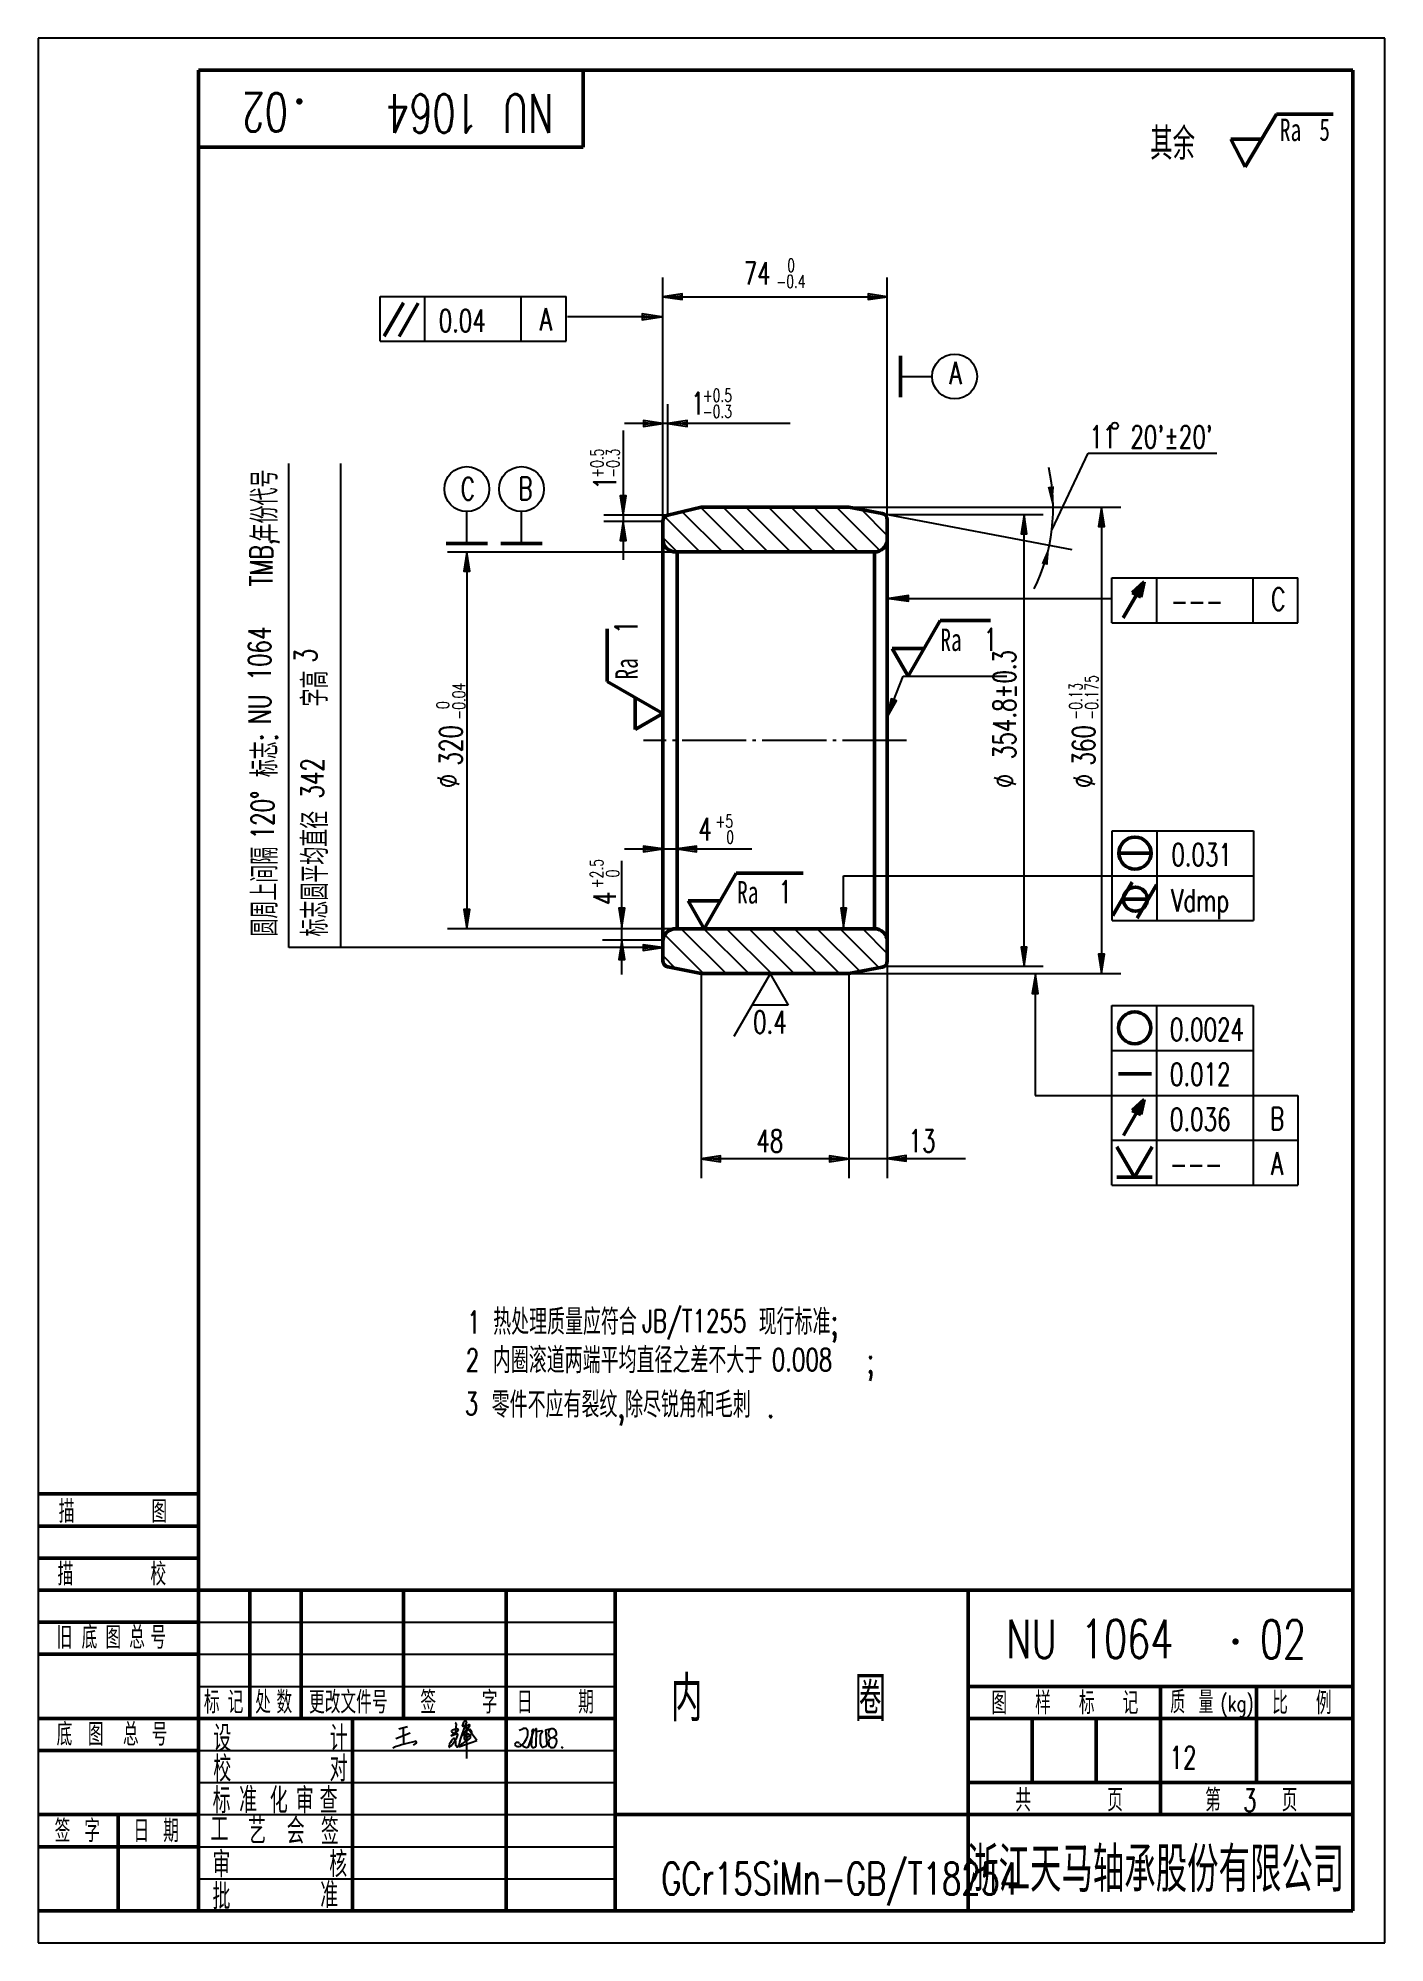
# Model space of a CAD drawing. Extents: x 0 to 210, y 0 to 297.
import ezdxf
from ezdxf.enums import TextEntityAlignment as Align

# ---------------------------------------------------------------- set-up
doc = ezdxf.new("R2010")
doc.units = 0
doc.header["$MEASUREMENT"] = 0
doc.linetypes.add('CENTER', pattern=[12.5, 10, -1, 0.5, -1])
doc.layers.get('0').update_dxf_attribs({"linetype": 'CONTINUOUS'})
doc.layers.get('DEFPOINTS').update_dxf_attribs({"linetype": 'CONTINUOUS'})
doc.layers.add('1', color=7, linetype='CONTINUOUS', lineweight=50)
doc.layers.add('粗实线', color=7, linetype='CONTINUOUS', lineweight=50)
for name, color, linetype in [('2', 7, 'CONTINUOUS'), ('3', 7, 'CENTER'), ('90', 7, 'CONTINUOUS'), ('文字', 7, 'CONTINUOUS')]:
    doc.layers.add(name, color=color, linetype=linetype)
doc.styles.add('HZ', font='txt.shx', dxfattribs={"width": 0.7, "bigfont": 'HZTXT.shx'})
doc.dimstyles.get("Standard").update_dxf_attribs({"dimtxt": 0.18, "dimasz": 0.18, "dimexe": 0.18, "dimexo": 0.0625, "dimgap": 0.09, "dimtad": 0, "dimtih": 1, "dimtoh": 1, "dimdec": 4, "dimzin": 0, "dimdsep": 46, "dimtxsty": 'Standard', "dimcen": 0.09, "dimadec": 0, "dimazin": 0, "dimtfac": 1, "dimtdec": 4, "dimtofl": 0, "dimtmove": 0, "dimatfit": 3, "dimfxl": 0, "dimtolj": 1, "dimtzin": 0, "dimarcsym": 0})

# ---------------------------------------------------------------- blocks, each defined once
blk = doc.blocks.new('BLK', base_point=(1, 0))
for points in [[(0, 0), (1, 0), (0, 0.15), (0, -0.15), (1, 0)], [(0, 0.07), (0.5, 0), (0, -0.07)]]:
    blk.add_lwpolyline(points)
blk = doc.blocks.new('*D2')
at = {"color": 0, "linetype": 'ByBlock'}
for p, q in [((97.41, 221.65), (97.41, 259.68)), ((132.41, 221.91), (132.41, 259.68)), ((100.41, 256.68), (129.41, 256.68))]:
    blk.add_line(p, q, dxfattribs=at)
at = {"layer": 'DEFPOINTS', "color": 0, "linetype": 'ByBlock'}
for p in [(132.41, 256.68), (97.41, 221.65), (132.41, 221.91)]:
    blk.add_point(p, dxfattribs=at)
at = {"color": 0, "linetype": 'ByBlock', "xscale": 3, "yscale": 3, "zscale": 3, "rotation": 180}
blk.add_blockref('BLK', (97.41, 256.68), dxfattribs=at)
at = {"color": 0, "linetype": 'ByBlock', "xscale": 3, "yscale": 3, "zscale": 3}
blk.add_blockref('BLK', (132.41, 256.68), dxfattribs=at)
blk = doc.blocks.new('*D1')
at = {"color": 0, "linetype": 'ByBlock'}
for p, q in [((131.61, 223.87), (174.01, 223.87)), ((171.01, 220.87), (171.01, 154.14)), ((131.61, 151.14), (174.01, 151.14))]:
    blk.add_line(p, q, dxfattribs=at)
at = {"layer": 'DEFPOINTS', "color": 0, "linetype": 'ByBlock'}
for p in [(131.61, 223.87), (131.61, 151.14), (171.01, 151.14)]:
    blk.add_point(p, dxfattribs=at)
at = {"color": 0, "linetype": 'ByBlock', "xscale": 3, "yscale": 3, "zscale": 3}
for p, rotation in [((171.01, 223.87), 90), ((171.01, 151.14), 270)]:
    blk.add_blockref('BLK', p, dxfattribs=dict(at, rotation=rotation))
blk = doc.blocks.new('*D3')
at = {"color": 0, "linetype": 'ByBlock'}
for p, q in [((99.65, 216.87), (63.85, 216.87)), ((66.85, 213.87), (66.85, 161.14)), ((99.65, 158.14), (63.85, 158.14))]:
    blk.add_line(p, q, dxfattribs=at)
at = {"layer": 'DEFPOINTS', "color": 0, "linetype": 'ByBlock'}
for p in [(99.65, 216.87), (66.85, 158.14), (99.65, 158.14)]:
    blk.add_point(p, dxfattribs=at)
at = {"color": 0, "linetype": 'ByBlock', "xscale": 3, "yscale": 3, "zscale": 3}
for p, rotation in [((66.85, 216.87), 90), ((66.85, 158.14), 270)]:
    blk.add_blockref('BLK', p, dxfattribs=dict(at, rotation=rotation))
blk = doc.blocks.new('*D4')
at = {"color": 0, "linetype": 'ByBlock'}
for p, q in [((132.41, 222.73), (156.74, 222.73)), ((153.74, 155.27), (153.74, 219.73)), ((132.41, 152.27), (156.74, 152.27))]:
    blk.add_line(p, q, dxfattribs=at)
at = {"layer": 'DEFPOINTS', "color": 0, "linetype": 'ByBlock'}
for p in [(132.41, 222.73), (153.74, 222.73), (132.41, 152.27)]:
    blk.add_point(p, dxfattribs=at)
at = {"color": 0, "linetype": 'ByBlock', "xscale": 3, "yscale": 3, "zscale": 3}
for p, rotation in [((153.74, 222.73), 90), ((153.74, 152.27), 270)]:
    blk.add_blockref('BLK', p, dxfattribs=dict(at, rotation=rotation))

msp = doc.modelspace()

# ---------------------------------------------------------------- linework, layer by layer
for p, q in [((55.75446, 31.89466), (58.04083, 32.72955)), ((56.25239, 33.37518), (57.60787, 33.76308)), ((56.94099, 33.57224), (56.96532, 30.95128)), ((65.53326, 33.18976), (64.38089, 32.29034)), ((65.01744, 32.52068), (64.52356, 32.91555)), ((65.16933, 34.16753), (65.01744, 32.52068)), ((66.34515, 34.40493), (66.10761, 33.77582)), ((66.10761, 33.77582), (66.34515, 33.83517)), ((67.29346, 33.83766), (66.34941, 32.41102)), ((68.40533, 31.56377), (66.77183, 33.77143)), ((66.77183, 33.77143), (66.77379, 32.36935)), ((67.21856, 33.74698), (67.21856, 33.74698)), ((75.03202, 33.16935), (75.57424, 33.38611)), ((76.4583, 30.57732), (77.33584, 33.2084)), ((77.01955, 33.02302), (76.89179, 30.77946)), ((77.01955, 32.9683), (77.11081, 33.22366)), ((77.0743, 33.13246), (77.01955, 33.02302)), ((77.33584, 33.2084), (77.18958, 33.25712)), ((77.54883, 33.29662), (77.54883, 33.07774)), ((77.54883, 33.07774), (77.65834, 32.9683)), ((77.64009, 30.7065), (77.69484, 33.3331)), ((77.65834, 32.9683), (78.55264, 33.09598)), ((78.57089, 32.84061), (78.35188, 32.49405)), ((79.19143, 33.2419), (80.06259, 33.41622)), ((79.39219, 30.96186), (79.19143, 33.2419)), ((25, 30), (89.99995, 30)), ((55.30931, 30.40653), (55.44544, 30.45624)), ((58.97862, 31.2053), (58.50107, 30.8341)), ((64.38089, 32.29034), (65.24791, 32.60843)), ((65.74437, 30.64172), (68.40533, 31.56377)), ((66.34941, 32.41102), (66.28185, 32.37726)), ((66.77379, 32.36935), (66.77272, 28.73591)), ((78.29713, 32.2022), (78.27887, 31.32667)), ((79.26443, 30.72474), (79.39219, 30.96186)), ((81.54582, 30.56057), (81.81958, 30.39641)), ((25, 25), (89.99995, 25)), ((25, 20), (89.99995, 20)), ((25, 15), (89.99995, 15)), ((25, 10), (89.99995, 10))]:
    msp.add_line(p, q)
at = {"const_width": 0.5, "flags": 128}
for points in [[(40.48648, 287.12892, 1), (40.98648, 287.12892, 1)], [(186.45883, 46.97684, 1), (186.95883, 46.97684, 1)]]:
    msp.add_lwpolyline(points, format="xyb", close=True, dxfattribs=at)
for centre, radius, start, end in [((64.61478, 33.02963), 0.14607, 108.9005078, 231.3566021), ((65.93555, 29.17209), 4.22345, 98.0146679, 108.9005078), ((65.01256, 34.14423), 0.15849, 8.4525573, 84.1442321), ((65.36952, 33.19213), 0.16376, 359.1714359, 98.0146679), ((84.67697, 26.42675), 19.57483, 155.9855785, 167.0616906), ((67.58282, 31.4302), 1.84234, 97.9202994, 142.0603178), ((66.61833, 34.28177), 0.29965, 104.5678325, 155.7329048), ((65.78256, 36.77973), 2.99782, 280.8166613, 287.7523891), ((66.6425, 34.44382), 0.16213, 341.7540804, 127.8769993), ((66.33086, 36.48048), 2.58187, 278.1438691, 288.0077035), ((67.15209, 33.87905), 0.14785, 296.7181922, 98.9713927), ((67.18088, 32.83141), 0.44869, 315.4460481, 70.7292572), ((75.83847, 32.91078), 0.54383, 16.1691007, 119.0694681), ((74.43716, 32.74554), 1.94953, 332.460007, 9.3488615), ((77.16013, 33.16872), 0.09318, 71.5750642, 202.902758), ((77.5646, 33.33229), 0.039, 246.154342, 1.1941956), ((77.64921, 33.33406), 0.04564, 358.8058044, 181.1941956), ((78.56223, 33.02883), 0.06783, 339.2267202, 98.1253977), ((80.61717, 32.24933), 2.12999, 159.2267202, 163.8830539), ((80.371, 32.66951), 0.81759, 126.6989745, 245.1596607), ((80.18718, 32.57155), 0.81279, 70.3740262, 112.022584), ((80.06105, 32.65405), 0.79113, 341.2844619, 59.7018298), ((63.55492, 8.1393), 23.74467, 101.5909492, 109.9700076), ((58.87394, 31.29512), 0.13793, 319.371577, 130.6622652), ((66.4034, 30.08262), 2.42292, 137.0124048, 164.1275062), ((63.71499, 30.67142), 0.36541, 348.9199235, 11.6616905), ((64.13681, 30.60012), 0.06322, 179.0259282, 317.3946354), ((61.34162, 33.81614), 4.3238, 311.0887327, 341.1893868), ((64.84242, 31.60813), 0.24637, 50.3483882, 149.0956111), ((62.58744, 30.89555), 2.57541, 357.3547718, 20.5080306), ((65.47605, 30.82504), 0.31961, 188.7008982, 224.456308), ((65.29933, 32.46829), 0.14927, 25.1165159, 110.1466896), ((65.35815, 30.70936), 0.15444, 224.456308, 309.5217625), ((65.3175, 32.47681), 0.1292, 334.8834841, 25.1165159), ((65.1786, 30.92701), 0.4366, 309.5217625, 344.3994333), ((78.74901, 13.09848), 21.95004, 121.6827134, 126.7739565), ((65.70067, 30.74615), 0.11321, 215.420078, 292.7068906), ((66.22686, 32.4873), 0.12301, 142.0603178, 296.5518119), ((66.95664, 31.88406), 0.55875, 146.2303749, 188.9941729), ((66.5592, 31.90075), 0.18621, 213.9675398, 354.8577194), ((67.06243, 31.94319), 0.62325, 92.3396666, 156.205066), ((42.34626, 61.80943), 38.611, 309.1906386, 310.6533732), ((67.01367, 32.14482), 0.42174, 299.3725836, 86.8302727), ((74.72877, 30.83383), 0.43642, 39.2816282, 162.217783), ((74.71849, 31.05726), 0.41519, 192.5394353, 247.1048652), ((74.85837, 31.38848), 0.77474, 247.1048652, 312.8995645), ((77.02102, 33.08485), 2.77837, 225.2955946, 244.4912331), ((72.80782, 33.59516), 3.78708, 312.8995645, 332.460007), ((76.14141, 31.02444), 0.54802, 234.6730877, 305.3269123), ((77.17444, 30.76336), 0.28311, 176.7408638, 283.0907307), ((62.69795, 93.018), 64.19874, 283.0907307, 283.3751901), ((77.52048, 30.6798), 0.12255, 283.3751901, 12.5835602), ((79.63161, 31.29847), 1.35303, 178.8058266, 208.5522016), ((78.69184, 32.27921), 0.40216, 147.7091488, 191.0392829), ((78.68292, 30.78225), 0.27298, 208.5522016, 288.9694749), ((79.42965, 28.60981), 2.02421, 97.8002648, 108.9694749), ((79.13754, 30.74219), 0.12809, 277.8002648, 352.1658628), ((80.29128, 31.29024), 0.68974, 41.1882349, 195.3508845), ((80.14678, 30.98417), 0.53508, 166.6584756, 240.3898405), ((80.18718, 31.27245), 0.81279, 247.977416, 289.6259738), ((79.51548, 33.58359), 1.75416, 293.5900447, 317.5757868), ((79.81541, 31.35765), 1.06748, 307.1571451, 21.2451227)]:
    msp.add_arc(centre, radius, start, end)
at = {"layer": '1'}
for p, q in [((205, 292), (25, 292)), ((25, 292), (25, 5)), ((85, 280), (85, 292)), ((205, 5), (205, 292)), ((25, 280), (85, 280)), ((53.97092, 250.52357), (56.97092, 255.71973)), ((56.28038, 250.48322), (59.28038, 255.67937)), ((134.44578, 247.43403), (134.44578, 241.03403)), ((103.41417, 223.87294), (98.18125, 222.61962)), ((126.41417, 223.87294), (103.41417, 223.87294)), ((126.41417, 223.87294), (131.60062, 222.88868)), ((97.41417, 221.64712), (97.41417, 153.16529)), ((132.41417, 221.90621), (132.41417, 153.10185)), ((63.64747, 218.21756), (70.04747, 218.21756)), ((72.17419, 218.21756), (78.57419, 218.21756)), ((99.41417, 216.87294), (130.41417, 216.87294)), ((99.65497, 216.87294), (99.65497, 158.13512)), ((130.41417, 216.87294), (130.41417, 158.13512)), ((169.20947, 206.58295), (172.45947, 212.21212)), ((172.45947, 212.21212), (170.57402, 210.51236)), ((171.85155, 211.19394), (170.99588, 210.35395)), ((171.88157, 211.22968), (171.62637, 210.05013)), ((172.45947, 212.21212), (171.95663, 209.85354)), ((170.57402, 210.51236), (171.95663, 209.85354)), ((169.20947, 206.58295), (169.20947, 206.58295)), ((168.49216, 169.93025), (173.49216, 169.93025)), ((168.64335, 169.93025), (168.64335, 169.93025)), ((167.57987, 160.1946), (170.57987, 165.39075)), ((171.36048, 159.77893), (174.36048, 164.97509)), ((169.28885, 162.76356), (173.02679, 162.76356)), ((99.41417, 158.13512), (130.41417, 158.13512)), ((103.41417, 151.13512), (98.21618, 152.18508)), ((126.41417, 151.13512), (131.60062, 152.11938)), ((126.41417, 151.13512), (103.41417, 151.13512)), ((168.59997, 142.68541), (168.59997, 142.68541)), ((168.43711, 135.51872), (173.61919, 135.51872)), ((169.21545, 125.8857), (172.46545, 131.51486)), ((172.46545, 131.51486), (170.58, 129.8151)), ((172.46545, 131.51486), (171.96261, 129.15628)), ((170.58, 129.8151), (171.96261, 129.15628)), ((171.85752, 130.49668), (171.00185, 129.6567)), ((171.88755, 130.53243), (171.63235, 129.35287)), ((169.21545, 125.8857), (169.21545, 125.8857)), ((170.97467, 119.38611), (168.22467, 124.14925)), ((170.97467, 119.38611), (173.72467, 124.14925)), ((168.22467, 119.38611), (173.72467, 119.38611)), ((0, 70), (25, 70)), ((0, 65), (25, 65)), ((0, 60), (25, 60)), ((0, 55), (25, 55)), ((25, 55), (205, 55)), ((33, 55), (33, 35)), ((41, 55), (41, 35)), ((57, 55), (57, 35)), ((73, 55), (73, 35)), ((89.99995, 55), (89.99995, 5)), ((145, 55), (145, 5)), ((0, 50), (25, 50)), ((0, 45), (25, 45)), ((145, 40), (205, 40)), ((175, 40), (175, 20)), ((190, 40), (190, 25)), ((0, 35), (25, 35)), ((145, 35), (205, 35)), ((155, 35), (155, 25)), ((165, 35), (165, 25)), ((0, 30), (25, 30)), ((145, 25), (205, 25)), ((0, 20), (25, 20)), ((12.5, 20), (12.5, 5)), ((89.99995, 20), (145, 20)), ((145, 20), (205, 20)), ((0, 15), (25, 15)), ((0, 5), (205, 5))]:
    msp.add_line(p, q, dxfattribs=at)
for centre, radius in [((171.03022, 169.93025), 2.5), ((171.09778, 162.73675), 1.87837), ((170.98684, 142.68541), 2.5)]:
    msp.add_circle(centre, radius, dxfattribs=at)
for centre, radius, start, end in [((131.41417, 221.90621), 1, 0, 79.2544537), ((98.41417, 221.64712), 1, 103.4690097, 180), ((99.41417, 218.87294), 2, 180, 270), ((130.41417, 218.87294), 2, 270, 0), ((99.41417, 156.13512), 2, 90, 180), ((130.41417, 156.13512), 2, 0, 90), ((98.41417, 153.16529), 1, 180, 258.5802829), ((131.41417, 153.10185), 1, 280.7455463, 0)]:
    msp.add_arc(centre, radius, start, end, dxfattribs=at)
at = {"layer": '2'}
for p, q in [((210, 297), (0, 297)), ((0, 297), (0, 0)), ((210, 0), (210, 297)), ((53.32305, 249.73259), (53.32305, 256.73259)), ((53.32305, 256.73259), (82.32305, 256.73259)), ((60.32305, 249.73259), (60.32305, 256.73259)), ((75.32305, 249.73259), (75.32305, 256.73259)), ((82.32305, 249.73259), (82.32305, 256.73259)), ((94.21123, 253.53579), (82.54338, 253.53579)), ((53.32305, 249.73259), (82.32305, 249.73259)), ((134.44578, 244.23403), (139.44578, 244.23403)), ((158.11918, 220.39795), (163.71857, 232.28285)), ((163.71857, 232.28285), (183.80435, 232.28285)), ((39.12072, 155.18937), (39.12072, 230.68985)), ((47.20143, 155.18937), (47.20143, 230.68985)), ((66.84747, 218.21756), (66.84747, 223.21756)), ((75.37419, 218.21756), (75.37419, 223.21756)), ((106.72604, 216.87294), (100.43869, 223.16029)), ((110.26157, 216.87294), (103.29106, 223.84345)), ((113.79711, 216.87294), (106.79711, 223.87294)), ((117.33264, 216.87294), (110.33264, 223.87294)), ((120.86818, 216.87294), (113.86818, 223.87294)), ((124.40371, 216.87294), (117.40371, 223.87294)), ((127.93924, 216.87294), (120.93924, 223.87294)), ((131.27841, 217.0693), (124.47478, 223.87294)), ((132.41417, 219.46908), (128.38417, 223.49908)), ((131.60062, 222.88868), (161.19104, 217.27314)), ((103.19051, 216.87294), (97.70814, 222.3553)), ((99.65497, 216.87294), (97.41417, 219.11374)), ((167.43808, 205.8502), (167.43808, 212.8502)), ((167.43808, 212.8502), (196.43808, 212.8502)), ((174.43808, 205.8502), (174.43808, 212.8502)), ((189.43808, 205.8502), (189.43808, 212.8502)), ((196.43808, 205.8502), (196.43808, 212.8502)), ((135.69772, 209.6456), (167.49183, 209.6456)), ((167.43808, 205.8502), (196.43808, 205.8502)), ((62.28803, 181.73431), (65.64798, 180.66847)), ((149.07119, 181.73431), (152.43113, 180.66847)), ((161.42589, 181.73431), (164.78583, 180.66847)), ((167.48744, 173.39778), (189.48744, 173.39778)), ((167.48744, 159.39778), (167.48744, 173.39778)), ((174.48744, 159.39778), (174.48744, 173.39778)), ((189.48744, 173.39778), (189.48744, 159.39778)), ((125.59959, 166.39778), (189.48744, 166.39778)), ((125.59959, 161.35763), (125.59959, 166.39778)), ((107.28871, 151.13512), (100.28871, 158.13512)), ((110.82425, 151.13512), (103.82425, 158.13512)), ((114.35978, 151.13512), (107.35978, 158.13512)), ((117.89531, 151.13512), (110.89531, 158.13512)), ((121.43085, 151.13512), (114.43085, 158.13512)), ((124.96638, 151.13512), (117.96638, 158.13512)), ((128.16891, 151.46813), (121.50192, 158.13512)), ((131.14051, 152.03206), (125.03745, 158.13512)), ((132.41417, 154.29393), (128.57298, 158.13512)), ((167.48744, 159.39778), (189.48744, 159.39778)), ((94.49734, 155.18937), (39.12072, 155.18937)), ((103.75318, 151.13512), (97.70862, 157.17968)), ((99.40853, 151.94424), (97.41417, 153.93859)), ((97.49734, 153.99092), (97.49734, 153.99092)), ((97.49734, 153.99092), (97.49734, 153.99092)), ((131.60062, 152.11938), (132.41417, 152.27377)), ((132.41417, 153.10185), (132.41417, 119.25595)), ((114.14312, 151.10861), (108.48509, 141.30861)), ((114.14312, 151.10861), (116.97214, 146.20861)), ((116.97214, 146.20861), (111.31411, 146.20861)), ((155.47033, 148.01787), (155.47033, 132.15294)), ((167.44406, 146.15294), (189.44406, 146.15294)), ((167.44406, 118.15294), (167.44406, 146.15294)), ((174.44406, 118.15294), (174.44406, 146.15294)), ((189.44406, 146.15294), (189.44406, 118.15294)), ((167.44406, 139.15294), (189.44406, 139.15294)), ((155.47033, 132.15294), (196.44406, 132.15294)), ((196.44406, 132.15294), (196.44406, 118.15294)), ((167.44406, 125.15294), (196.44406, 125.15294)), ((167.44406, 118.15294), (196.44406, 118.15294)), ((25, 50), (89.99995, 50)), ((25, 45), (89.99995, 45)), ((25, 40), (89.99995, 40)), ((0, 0), (210, 0))]:
    msp.add_line(p, q, dxfattribs=at)
at = {"layer": '2', "linetype": 'ByBlock'}
for p, q in [((98.18125, 222.61962), (98.18125, 239.91171)), ((91.22664, 235.82152), (91.22664, 215.64712)), ((117.24207, 236.91171), (91.41417, 236.91171)), ((98.18125, 222.61962), (88.22664, 222.61962)), ((97.41417, 221.64712), (88.22664, 221.64712)), ((91.45182, 170.57148), (111.31214, 170.57148)), ((91.01377, 151), (91.01377, 168.7352)), ((97.41417, 156.35489), (88.01377, 156.35489)), ((103.41417, 151.13512), (103.41417, 119.25595)), ((126.41417, 151.13512), (126.41417, 119.25595)), ((144.62358, 122.25595), (106.41417, 122.25595))]:
    msp.add_line(p, q, dxfattribs=at)
at = {"layer": '2'}
for points in [[(63.968, 180.41327, 0.065754283), (64.4382, 180.47537, 0.078428939), (64.80208, 180.63751, 0.107173813), (65.08525, 180.92287, 0.166135476), (65.14756, 181.17887, 0.142966599), (65.06766, 181.4526, 0.107173813), (64.80208, 181.72023, 0.078428939), (64.4382, 181.88237, 0.065754283), (63.968, 181.94447, 0.065754283), (63.4978, 181.88237, 0.078428939), (63.13393, 181.72023, 0.107173813), (62.86835, 181.4526, 0.142966599), (62.78845, 181.17887, 0.142966599), (62.86835, 180.90514, 0.107173813), (63.13393, 180.63751, 0.078428939), (63.4978, 180.47537, 0.065754283)], [(150.75116, 180.41327, 0.065754283), (151.22136, 180.47537, 0.078428939), (151.58523, 180.63751, 0.107173813), (151.8684, 180.92287, 0.166135476), (151.93071, 181.17887, 0.142966599), (151.85081, 181.4526, 0.107173813), (151.58523, 181.72023, 0.078428939), (151.22136, 181.88237, 0.065754283), (150.75116, 181.94447, 0.065754283), (150.28096, 181.88237, 0.078428939), (149.91709, 181.72023, 0.107173813), (149.6515, 181.4526, 0.142966599), (149.5716, 181.17887, 0.142966599), (149.6515, 180.90514, 0.107173813), (149.91709, 180.63751, 0.078428939), (150.28096, 180.47537, 0.065754283)], [(163.10586, 180.41327, 0.065754283), (163.57606, 180.47537, 0.078428939), (163.93993, 180.63751, 0.107173813), (164.22311, 180.92287, 0.166135476), (164.28542, 181.17887, 0.142966599), (164.20551, 181.4526, 0.107173813), (163.93993, 181.72023, 0.078428939), (163.57606, 181.88237, 0.065754283), (163.10586, 181.94447, 0.065754283), (162.63566, 181.88237, 0.078428939), (162.27179, 181.72023, 0.107173813), (162.00621, 181.4526, 0.142966599), (161.92631, 181.17887, 0.142966599), (162.00621, 180.90514, 0.107173813), (162.27179, 180.63751, 0.078428939), (162.63566, 180.47537, 0.065754283)]]:
    msp.add_lwpolyline(points, format="xyb", close=True, dxfattribs=at)
for centre, radius in [((142.91295, 244.23403), 3.5), ((167.89185, 236.55427), 0.5), ((66.84747, 226.68474), 3.5), ((75.37419, 226.68474), 3.5)]:
    msp.add_circle(centre, radius, dxfattribs=at)
msp.add_arc((129.5781, 223.77699), 28.69839, 333.7955632, 12.6600958, dxfattribs=at)
at = {"layer": '2', "linetype": 'ByBlock'}
for points in [[(157.41849, 227.01919), (158.41536, 227.09821), (158.15399, 224.06808)], [(156.45791, 215.06804), (157.42793, 214.82501), (157.67202, 217.85658)]]:
    msp.add_solid(points, dxfattribs=at)
at = {"layer": '3'}
msp.add_line((135.41417, 187.50403), (94.41417, 187.50403), dxfattribs=at)
at = {"layer": '粗实线', "color": 7}
for p, q in [((188.21889, 276.95016), (193.10442, 285.15722)), ((188.21889, 276.95016), (185.98074, 281.24708)), ((185.98139, 281.24584), (190.77604, 281.24584))]:
    msp.add_line(p, q, dxfattribs=at)
at = {"layer": '粗实线'}
for p, q in [((193.10442, 285.15722), (201.95002, 285.15722)), ((135.65812, 197.5125), (140.65812, 206.17276)), ((140.65812, 206.17276), (148.48726, 206.17276)), ((88.75392, 196.70519), (88.75392, 204.88384)), ((135.65812, 197.5125), (133.15812, 201.84263)), ((133.15812, 201.84263), (138.15812, 201.84263)), ((97.41417, 191.70519), (88.75392, 196.70519)), ((93.08405, 189.20519), (93.08405, 194.20519)), ((97.41417, 191.70519), (93.08405, 189.20519)), ((103.85661, 158.13512), (108.85661, 166.79538)), ((108.85661, 166.79538), (119.30674, 166.79538)), ((103.85661, 158.13512), (101.35661, 162.46525)), ((101.35661, 162.46525), (106.35661, 162.46525))]:
    msp.add_line(p, q, dxfattribs=at)
at = {"layer": '粗实线', "lineweight": 50}
for p, q in [((25, 35), (89.99995, 35)), ((48.99995, 5), (48.99995, 35)), ((73, 5), (73, 35))]:
    msp.add_line(p, q, dxfattribs=at)

# ---------------------------------------------------------------- block references
at = {"layer": '2', "xscale": 3, "yscale": 3, "zscale": 3}
for p in [(97.21123, 253.53579), (97.35371, 155.18937)]:
    msp.add_blockref('BLK', p, dxfattribs=at)
at = {"layer": '2', "linetype": 'ByBlock', "xscale": 3, "yscale": 3, "zscale": 3}
for p in [(97.41417, 236.91171), (126.41417, 122.25595)]:
    msp.add_blockref('BLK', p, dxfattribs=at)
for p, rotation in [((98.18125, 236.91171), 180), ((91.22664, 222.61962), 270), ((91.22664, 221.64712), 90), ((99.65497, 170.57148), 180), ((103.41417, 122.25595), 180)]:
    msp.add_blockref('BLK', p, dxfattribs=dict(at, rotation=rotation))
at = {"layer": '2', "xscale": 3, "yscale": 3, "zscale": 3}
for p, rotation in [((132.69772, 209.6456), 180), ((125.59959, 158.35763), 270), ((155.49731, 151.01775), 89.4847514749835), ((132.37146, 122.31692), 180)]:
    msp.add_blockref('BLK', p, dxfattribs=dict(at, rotation=rotation))
at = {"layer": '2', "color": 0, "linetype": 'ByBlock', "xscale": 3, "yscale": 3, "zscale": 3}
msp.add_blockref('BLK', (97.41417, 170.57148), dxfattribs=at)
for p, rotation in [((91.01377, 158.35601), 270), ((91.01377, 156.35601), 90)]:
    msp.add_blockref('BLK', p, dxfattribs=dict(at, rotation=rotation))

# ---------------------------------------------------------------- texts
at = {"width": 0.7}
for s, p in [('Ra', (193.62278, 280.95161)), ('5', (199.77051, 280.99074)), ('Ra', (140.68246, 201.44308)), ('Ra', (108.99705, 162.0657))]:
    msp.add_text(s, height=3.5, dxfattribs=at).set_placement(p)
msp.add_text('Ra', height=3.5, rotation=90, dxfattribs=at).set_placement((93.49174, 196.98708))
at = {"layer": '2', "style": 'HZ', "width": 0.7}
for s, height, rotation, p in [('02', 6, 180, (38.95559, 288.42879)), ('圆周上间隔    标志:           年份代号       ', 4, 90, (37.34933, 156.91648)), ('TMB,', 3.5, 90, (36.56096, 211.51282)), ('标志圆平均直径      字高', 4, 90, (45.18549, 156.91648)), ('120%%D', 3.5, 90, (36.7456, 172.07199))]:
    msp.add_text(s, height=height, rotation=rotation, dxfattribs=at).set_placement(p)
at = {"layer": '2', "style": 'HZ'}
for s, height, width, p in [('其余', 4.998, 0.7, (173.40594, 278.02446, 3.57)), ('A', 3.5, 0.7, (78.24262, 251.41257)), ('A', 3.5, 0.7, (142.124, 243.01752)), ("11 20'%%p20'", 3.5, 0.7, (163.92874, 233.05135)), ('C', 3.5, 0.7, (65.91425, 224.97319)), ('B', 3.5, 0.7, (74.90883, 225.02681)), ('C', 3.5, 0.7, (192.2746, 207.76641)), ('B', 3.5, 0.7, (192.08038, 126.78063)), ('A', 3.5, 0.7, (192.24353, 119.7793)), ('1', 3.5, 0.7, (66.89635, 95.00626)), ('热处理质量应符合       现行标准;', 4, 0.7, (70.9629, 94.82133)), ('JB/T1255', 3.5, 0.7, (94.17218, 95.23336)), ('2', 3.5, 0.7, (66.66968, 89.13389)), ('内圈滚道两端平均直径之差不大于      ;', 4, 0.7, (70.90654, 88.83474)), ('3', 3.5, 0.7, (66.53942, 82.33269)), ('描', 3.5, 0.7, (3.22753, 65.50101)), ('图', 3.5, 0.7, (17.66888, 65.50101)), ('描', 3.5, 0.7, (3.03238, 55.74288)), ('校', 3.5, 0.7, (17.51876, 55.74288)), ('旧', 3.5, 0.7, (2.88226, 45.85964)), ('底', 3.5, 0.7, (6.78533, 45.85964)), ('图', 3.5, 0.7, (10.49324, 45.85964)), ('总', 3.5, 0.7, (14.20115, 45.85964)), ('号', 3.5, 0.7, (17.51876, 45.85964)), ('02', 6, 0.7, (190.51462, 44.32265)), ('内     圈', 7, 0.7, (98.6724, 34.56655)), ('标', 3.5, 0.7, (25.8503, 35.76194)), ('记', 3.5, 0.7, (29.55821, 35.76194)), ('处', 3.5, 0.7, (33.85158, 35.76194)), ('数', 3.5, 0.7, (37.16919, 35.76194)), ('更改文件号', 3.5, 0.7, (42.24318, 35.76194)), ('签   字', 3.5, 0.7, (59.61182, 35.76194)), ('日   期', 3.5, 0.7, (74.63862, 35.76194)), ('图  样  标  记', 3.5, 0.7, (148.64674, 35.65471)), ('质 量', 3.5, 0.666, (176.52363, 35.77982)), ('比  例', 3.5, 0.7, (192.42112, 35.65471)), ('底', 3.5, 0.7, (2.88226, 30.75777)), ('图', 3.5, 0.7, (7.7611, 30.75777)), ('总', 3.5, 0.7, (13.22539, 30.75777)), ('号', 3.5, 0.7, (17.71391, 30.75777)), ('共     页', 3.5, 0.7, (152.38467, 20.49923)), ('第    页', 3.5, 0.7, (181.97291, 20.49923)), ('3', 3.5, 0.7, (187.88822, 20.47847)), ('签 字', 3.5, 0.7, (2.58203, 15.70952)), ('日 期', 3.5, 0.7, (14.87668, 15.70952))]:
    msp.add_text(s, height=height, dxfattribs=dict(at, width=width)).set_placement(p)
at = {"layer": '2', "style": 'HZ', "width": 0.688541}
msp.add_text('(kg)', height=2.5, dxfattribs=at).set_placement((184.3748, 36.08364), (189.53885, 36.08364), align=Align.FIT)
at = {"layer": '90', "style": 'HZ', "width": 0.7}
for s, height, rotation, p in [('NU 1064', 6, 180, (80.36062, 288.24593)), ('+0.5', 2, 90, (88.14579, 228.43409)), ('-0.3', 2, 90, (90.64579, 228.43409)), ('1', 3.5, 90, (90.14579, 226.61742)), ('NU 1064', 3.5, 90, (36.2931, 190.04474)), ('3', 3.5, 90, (43.46694, 199.65965)), ('354.8%%p0.3', 3.5, 90, (152.42971, 184.58156)), ('-0.04', 2, 90, (66.61192, 190.70656)), ('-0.13', 2, 90, (162.78441, 190.70656)), ('-0.175', 2, 90, (165.28441, 190.70656)), ('0', 2, 90, (64.11192, 192.40656)), ('320', 3.5, 90, (66.11192, 183.58156)), ('360', 3.5, 90, (164.78441, 183.58156)), ('342', 3.5, 90, (44.51656, 178.43404)), ('+2.5', 2, 90, (88.08575, 164.44675)), ('0', 2, 90, (90.58575, 166.14675)), ('4', 3.5, 90, (90.08575, 161.81342))]:
    msp.add_text(s, height=height, rotation=rotation, dxfattribs=at).set_placement(p)
for s, height, p in [('74', 3.5, (110.01774, 258.55758)), ('0', 2, (116.80108, 260.55758)), ('-0.4', 2, (115.10108, 258.05758)), ('0.04', 3.5, (62.46043, 251.19692)), ('1', 3.5, (101.80996, 238.28786)), ('+0.5', 2, (103.62662, 240.28786)), ('-0.3', 2, (103.62662, 237.78786)), ('---', 3.5, (176.61238, 207.46368)), ('4', 3.5, (102.96586, 171.91112)), ('+5', 2, (105.5992, 173.91112)), ('0', 2, (107.2992, 171.41112)), ('0.031', 3.5, (176.69653, 167.91843)), ('Vdmp', 3.5, (176.69653, 160.80536)), ('0.0024', 3.5, (176.48335, 140.67079)), ('0.012', 3.5, (176.48335, 133.67079)), ('0.036', 3.5, (176.48335, 126.67079)), ('48', 3.5, (111.98795, 123.29918)), ('13', 3.5, (135.72159, 123.29918)), ('---', 3.5, (176.48335, 119.67079)), ('0.008', 3.5, (114.38721, 89.17706)), ('NU 1064', 6, (150.94354, 44.37627)), ('12', 3.5, (176.41855, 27.12975)), ('GCr15SiMn-GB/T18254', 5, (97.1563, 7.52413))]:
    msp.add_text(s, height=height, dxfattribs=at).set_placement(p)
msp.add_text('1', height=3.5, rotation=90, dxfattribs=at).set_placement((93.4381, 205.16637), align=Align.CENTER)
for s, p in [('1', (148.50598, 201.45289)), ('1', (116.4919, 162.11927)), ('0.4', (114.11702, 141.81461))]:
    msp.add_text(s, height=3.5, dxfattribs=at).set_placement(p, align=Align.CENTER)
at = {"layer": '文字', "style": 'HZ', "width": 0.7}
msp.add_text('零件不应有裂纹,除尽锐角和毛刺 .', height=4, dxfattribs=at).set_placement((70.7258, 81.90853))
for s, height, p in [('设   ', 4, (32.46079, 32.05063)), (' 计', 4, (45.61695, 32.05063)), ('校   ', 4, (32.46079, 27.37108)), (' 对', 4, (45.61695, 27.37108)), ('标   ', 4, (32.36087, 22.41267)), ('准', 4, (32.73987, 22.4672)), ('化   ', 4, (41.27461, 22.41267)), ('审', 4, (41.57223, 22.41267)), ('查', 4, (45.29953, 22.41267)), ('工', 4, (28.27782, 17.71441)), ('艺', 4, (34.14426, 17.63822)), ('会', 4, (40.16118, 17.66203)), ('签', 4, (45.50191, 17.56203)), ('浙江天马轴承股份有限公司', 7, (174.25708, 11.80132)), ('审   ', 4, (32.32112, 12.46393)), (' 核', 4, (45.55388, 12.46393)), ('批   ', 4, (32.33621, 7.43503)), ('准', 4, (45.39148, 7.61446))]:
    msp.add_text(s, height=height, dxfattribs=at).set_placement(p, align=Align.MIDDLE)

# ---------------------------------------------------------------- dimensions: what is measured, and where the dimension line sits
at = {"layer": '2'}
dim = msp.add_linear_dim(base=(132.41417, 256.67818), p1=(97.41417, 221.64712), p2=(132.41417, 221.90621), text='  ', dimstyle='Standard', dxfattribs=at)
dim.commit()
dim.dimension.update_dxf_attribs({"geometry": '*D2', "text_midpoint": (114.91417, 260.17818)})
dim = msp.add_linear_dim(base=(165.81657, 151.13512), p1=(126.41417, 223.87294), p2=(126.41417, 151.13512), angle=90, text='  ', dimstyle='Standard', dxfattribs=at)
dim.commit()
dim.dimension.update_dxf_attribs({"geometry": '*D1', "text_midpoint": (162.31657, 187.50403), "insert": (-5.19408, 0)})
for base, p1, p2, picture, middle in [((153.73573, 222.73429), (132.41417, 152.27377), (132.41417, 222.73429), '*D4', (150.23573, 187.50403)), ((66.8475, 158.13512), (99.65497, 216.87294), (99.65497, 158.13512), '*D3', (63.3475, 187.50403))]:
    dim = msp.add_linear_dim(base=base, p1=p1, p2=p2, angle=90, text=' ', dimstyle='Standard', dxfattribs=at)
    dim.commit()
    dim.dimension.update_dxf_attribs({"geometry": picture, "text_midpoint": middle})

# ---------------------------------------------------------------- leaders
msp.add_leader([(132.35978, 191.01567), (134.90147, 197.52422), (151.03045, 197.52422)], dimstyle='Standard', override={"dimtxt": 3.5, "dimasz": 3, "dimexe": 3, "dimexo": 0, "dimgap": 0.09, "dimtad": 0, "dimtih": 0, "dimtoh": 0, "dimtxsty": 'HZ', "dimtmove": 2, "dimldrblk": 'BLK'})

doc.saveas('drawing.dxf')
